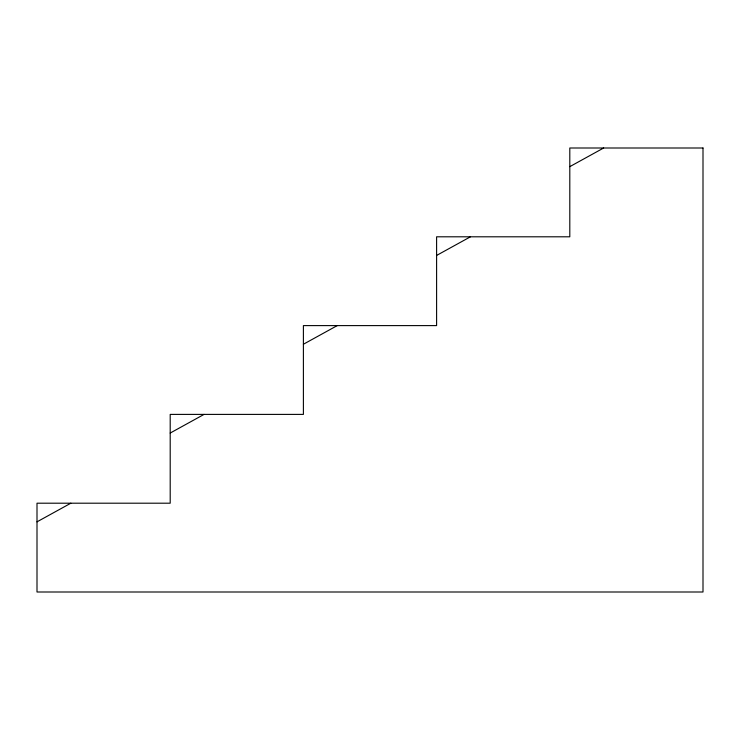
<?xml version="1.0" encoding="UTF-8"?>
<svg xmlns="http://www.w3.org/2000/svg" width="740" height="740" viewBox="0 0 740 740"><rect width="100%" height="100%" fill="white"/><g stroke="black" fill="none" stroke-linecap="round" stroke-linejoin="round"><path stroke-width="1.11" d="M569.8 166.648L603.646 148M436.6 255.448L470.446 236.8M303.4 344.248L337.246 325.6M170.2 433.048L204.046 414.4M37 521.848L70.846 503.2M703 148L569.8 148L569.8 236.8L436.6 236.8L436.6 325.6L303.4 325.6L303.4 414.4L170.2 414.4L170.2 503.2L37 503.2L37 592L703 592L703 148"/></g></svg>
